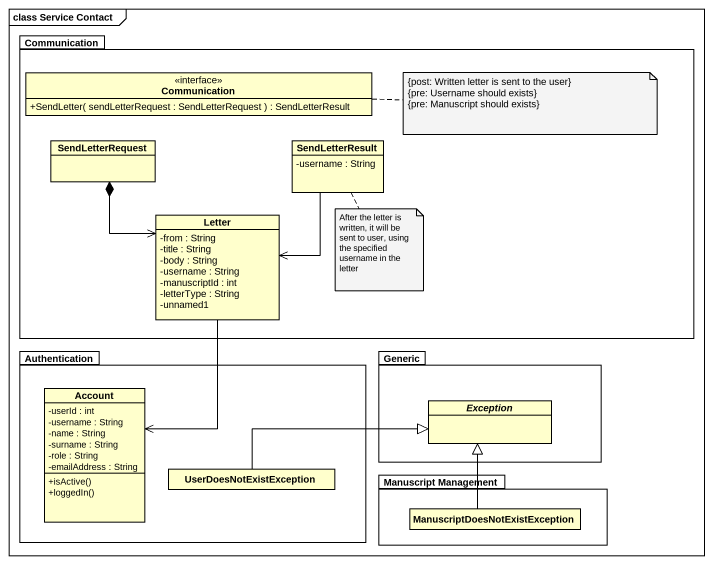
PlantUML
@startuml
mainframe class Service Contact
hide circle
hide empty members
skinparam classAttributeIconSize 0
package Communication {
  interface "Communication" as Communication_2 {
    +SendLetter( sendLetterRequest : SendLetterRequest ) : SendLetterResult
  }
  class SendLetterRequest
  class SendLetterResult {
    -username : String
  }
  class Letter {
    -from : String
    -title : String
    -body : String
    -username : String
    -manuscriptId : int
    -letterType : String
    -unnamed1
  }
}
package Authentication {
  class Account {
    -userId : int
    -username : String
    -name : String
    -surname : String
    -role : String
    -emailAddress : String
    +isActive()
    +loggedIn()
  }
  class UserDoesNotExistException
}
package Generic {
  abstract class "Exception" as Exception_
}
package "Manuscript Management" as Manuscript_Management {
  class "ManuscriptDoesNotExistException" as ManuscriptDoesNotExistExcept
}
SendLetterRequest *--> Letter
SendLetterResult --> Letter
Letter --> Account
UserDoesNotExistException -right-|> Exception_
ManuscriptDoesNotExistExcept -up-|> Exception_
note right of Communication_2
  {post: Written letter is sent to the user}
  {pre: Username should exists}
  {pre: Manuscript should exists}
end note
note bottom of SendLetterResult : After the letter is written, it will be sent to user, using the specified username in the letter
@enduml
